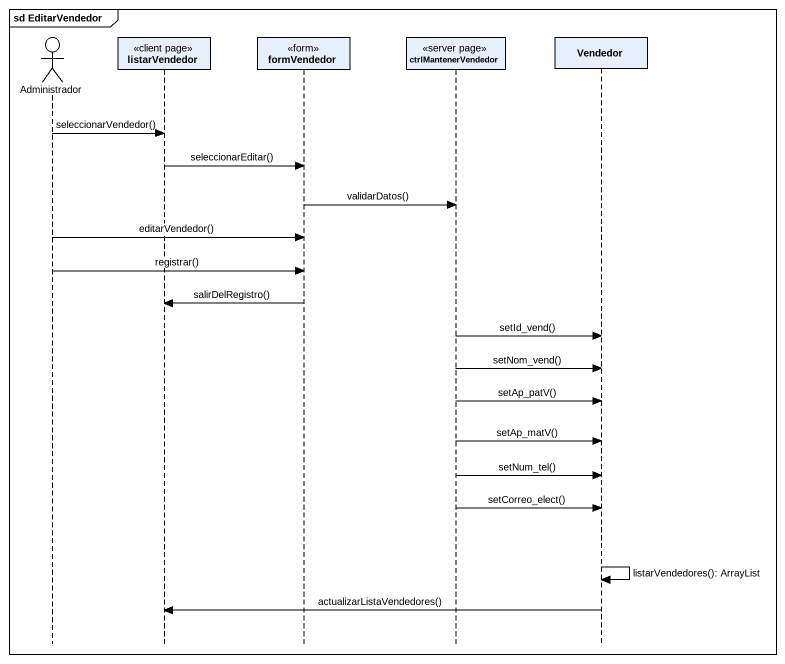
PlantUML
@startuml
mainframe sd EditarVendedor
hide footbox
actor Administrador
participant listarVendedor <<client page>>
participant formVendedor <<form>>
participant ctrlMantenerVendedor <<server page>>
participant Vendedor

Administrador -> listarVendedor : seleccionarVendedor()
listarVendedor -> formVendedor : seleccionarEditar()
formVendedor -> ctrlMantenerVendedor : validarDatos()
Administrador -> formVendedor : editarVendedor()
Administrador -> formVendedor : registrar()
formVendedor -> listarVendedor : salirDelRegistro()
ctrlMantenerVendedor -> Vendedor : setId_vend()
ctrlMantenerVendedor -> Vendedor : setNom_vend()
ctrlMantenerVendedor -> Vendedor : setAp_patV()
ctrlMantenerVendedor -> Vendedor : setAp_matV()
ctrlMantenerVendedor -> Vendedor : setNum_tel()
ctrlMantenerVendedor -> Vendedor : setCorreo_elect()
Vendedor -> Vendedor : listarVendedores(): ArrayList
Vendedor -> listarVendedor : actualizarListaVendedores()
@enduml
